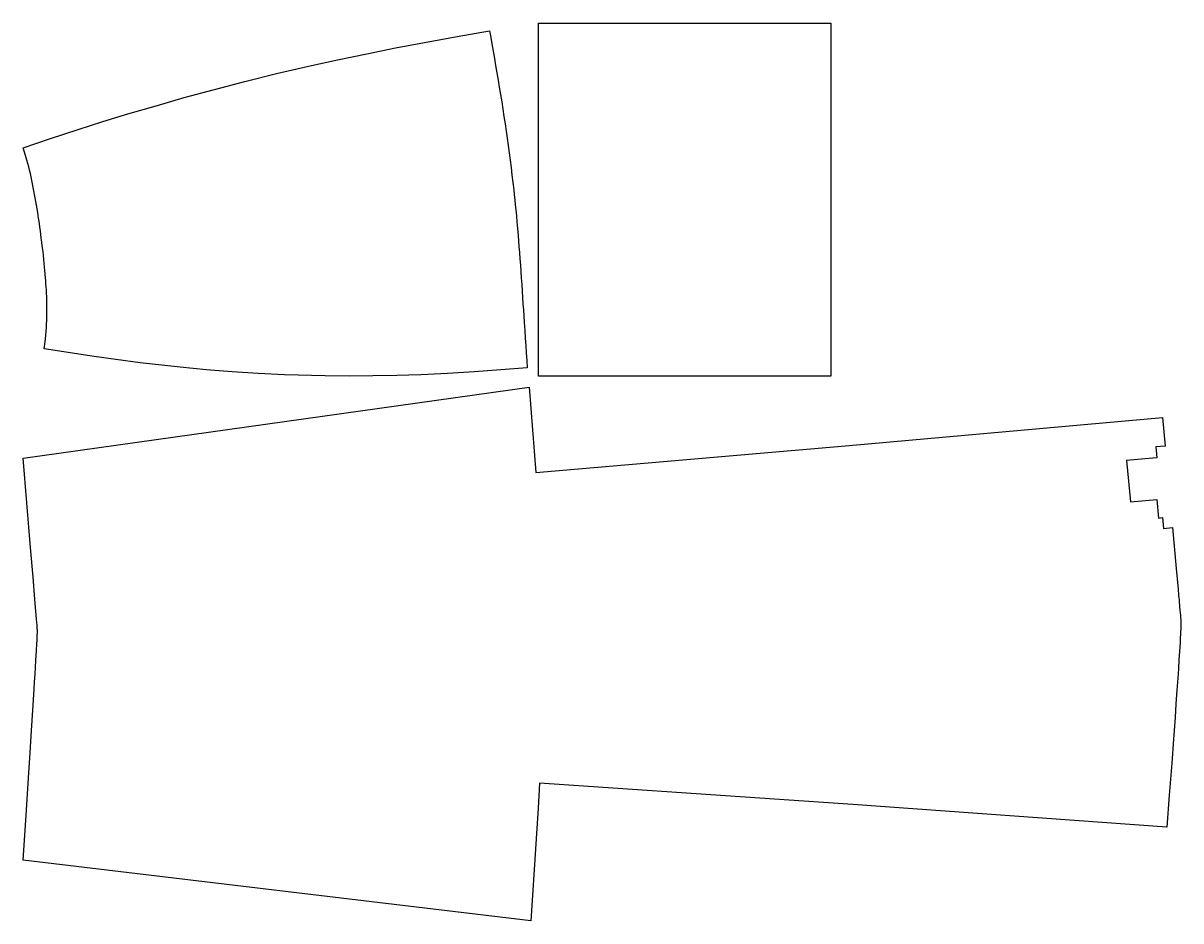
# Model space of a CAD drawing. Header units: millimetres. Extents: x 5 to 520, y 5 to 404.
import ezdxf

# ---------------------------------------------------------------- set-up
doc = ezdxf.new("R2010")
doc.units = ezdxf.units.MM
doc.layers.add('CUT', color=7, linetype='Continuous')

msp = doc.modelspace()

# ---------------------------------------------------------------- linework, layer by layer
at = {"layer": 'CUT'}
for points in [[(364.09551, 325.47817), (364.09551, 323.29827), (364.09551, 321.10924), (364.09552, 318.90481), (364.09553, 316.68013), (364.09554, 314.43172), (364.09555, 312.15373), (364.09556, 309.84955), (364.09557, 307.5187), (364.09558, 305.16071), (364.09559, 302.7759), (364.0956, 299.55627), (364.09562, 295.88405), (364.09564, 292.16603), (364.09566, 288.41355), (364.09568, 284.64362), (364.09569, 280.86964), (364.0957, 277.1052), (364.09571, 273.36426), (364.09571, 269.661), (364.09569, 266.00962), (364.09568, 262.42406), (364.09566, 258.91781), (364.09562, 255.50349), (364.09558, 252.20322), (364.09555, 249.60773), (364.09551, 247.07398), (234.09551, 247.07579), (234.09555, 249.75048), (234.09558, 252.41312), (234.09563, 256.35426), (234.09567, 261.21417), (234.09569, 266.09178), (234.09571, 270.99843), (234.0957, 275.88247), (234.09569, 280.74407), (234.09567, 285.59971), (234.09565, 289.9235), (234.09563, 293.18462), (234.09562, 296.45728), (234.0956, 299.72681), (234.09559, 302.98394), (234.09558, 305.87206), (234.09557, 308.04009), (234.09556, 310.21529), (234.09555, 312.40213), (234.09554, 314.59276), (234.09553, 316.77425), (234.09552, 318.94424), (234.09551, 321.11095), (234.09551, 323.28484), (234.09551, 325.47812), (234.09551, 327.65802), (234.09551, 329.84705), (234.0955, 332.05148), (234.0955, 334.27616), (234.0955, 336.52457), (234.0955, 338.80256), (234.0955, 341.10674), (234.09551, 343.4376), (234.09553, 345.79558), (234.09554, 348.18039), (234.09558, 351.40002), (234.09564, 355.07224), (234.09569, 358.79026), (234.09576, 362.54276), (234.09583, 366.31271), (234.09592, 370.08688), (234.096, 373.85174), (234.0961, 377.59319), (234.0962, 381.29688), (234.0963, 384.94832), (234.09641, 388.53317), (234.09651, 392.03839), (234.09661, 395.4527), (234.09671, 398.75297), (234.09679, 401.34846), (234.09689, 403.88221), (364.09689, 403.87749), (364.09672, 399.16928), (364.0966, 395.1704), (364.09651, 391.79211), (364.09641, 388.74994), (364.09629, 384.60114), (364.09616, 379.83059), (364.09603, 374.98124), (364.09592, 370.08491), (364.09581, 365.17275), (364.09572, 360.27439), (364.09564, 355.42271), (364.09558, 350.64708), (364.09553, 346.42761), (364.09551, 342.69997), (364.0955, 339.40276), (364.0955, 336.48082), (364.0955, 333.89142), (364.0955, 331.58737), (364.09551, 329.30415), (364.09551, 327.38798)], [(14.36132, 259.1685), (14.86193, 263.41657), (15.0772, 265.36503), (15.21897, 266.9092), (15.34163, 268.54137), (15.43297, 270.07669), (15.51348, 271.76248), (15.56756, 273.49583), (15.59362, 275.08769), (15.59025, 276.53972), (15.57823, 278.00376), (15.55254, 279.47419), (15.51206, 280.94396), (15.46313, 282.40734), (15.38781, 283.85798), (15.31441, 285.29014), (15.23227, 286.6966), (15.14564, 288.06961), (15.05737, 289.40216), (14.96684, 290.68485), (14.81583, 292.30622), (14.66977, 293.99451), (14.54109, 295.51523), (14.35982, 297.23186), (14.19964, 298.68066), (13.97132, 300.97469), (13.69929, 303.26325), (13.49861, 304.93644), (13.2904, 306.60879), (13.07693, 308.27919), (12.87831, 309.94906), (12.6967, 311.61738), (12.47676, 313.27413), (12.22248, 314.9206), (11.98898, 316.56422), (11.73699, 318.19658), (11.47658, 319.82056), (11.20813, 321.43351), (10.93786, 323.03828), (10.67013, 324.63332), (10.37603, 326.21581), (10.07206, 327.78913), (9.76129, 329.35329), (9.46027, 330.9119), (9.19053, 332.46711), (8.90826, 334.01296), (8.57465, 335.54116), (8.23448, 337.0627), (7.87091, 338.57257), (7.47094, 340.06953), (7.06735, 341.56198), (6.65652, 342.95321), (6.03667, 345.00946), (5, 348.44645), (17.15856, 352.58596), (29.39888, 356.59077), (40.46576, 360.1615), (51.56417, 363.5683), (64.05954, 367.219), (76.63139, 370.84874), (90.02785, 374.46517), (103.49067, 377.96014), (117.66565, 381.45969), (131.88213, 384.76576), (144.79251, 387.6078), (157.72917, 390.2843), (170.59872, 392.87435), (183.47855, 395.30476), (197.93978, 397.89455), (212.38968, 400.42206), (212.89483, 397.55205), (213.39291, 394.67917), (213.93702, 391.46722), (214.48458, 388.25373), (215.04381, 385.03817), (215.57836, 381.81768), (216.12351, 378.59899), (216.66623, 375.37488), (217.21482, 372.15173), (217.75339, 368.91973), (218.26551, 365.68448), (218.75984, 362.44638), (219.2409, 359.20607), (219.71865, 355.96061), (220.17152, 352.71172), (220.62573, 349.46027), (221.04828, 346.20272), (221.45992, 342.94376), (221.91241, 339.67978), (222.31439, 336.40958), (222.70245, 333.13778), (223.07991, 329.8667), (223.3285, 327.61353), (223.54663, 325.357), (223.78109, 323.14032), (224.02011, 320.86831), (224.25825, 318.20284), (224.50059, 315.61414), (224.73543, 312.58436), (225.00127, 309.5809), (225.17987, 307.15722), (225.39412, 304.61037), (225.60388, 301.95762), (225.81217, 299.21959), (226.03541, 296.41643), (226.24565, 293.56385), (226.44059, 290.67882), (226.64801, 287.78089), (226.84126, 284.88926), (227.03506, 282.02477), (227.21665, 279.20387), (227.39453, 276.44502), (227.58063, 273.6147), (227.76621, 270.89876), (227.99013, 267.29911), (228.20778, 263.96047), (228.42887, 260.64576), (228.64292, 257.33105), (228.86549, 254.01729), (229.0955, 250.70412), (217.30434, 249.79333), (205.4819, 248.93135), (193.62435, 248.21814), (181.72363, 247.65732), (171.1311, 247.31446), (160.52388, 247.11903), (149.87561, 247.07398), (139.22412, 247.17174), (121.24354, 247.68568), (109.54914, 248.2456), (97.86166, 248.98604), (86.33522, 249.89932), (74.82903, 250.98806), (56.96216, 253.01881), (46.2584, 254.4187), (35.58421, 255.92337), (24.94581, 257.52664)], [(511.58518, 228.69413), (512.71331, 215.94873), (508.55408, 215.561), (508.70289, 213.96806), (508.85167, 212.37506), (509.00037, 210.78205), (507.25791, 210.6192), (495.54481, 209.52616), (497.26784, 191.13231), (508.97536, 192.28082), (509.75121, 183.99398), (511.49322, 184.16159), (511.93918, 179.38235), (515.92449, 179.76999), (517.58112, 161.53884), (518.42347, 152.43896), (518.68136, 149.68202), (518.80141, 148.40637), (518.86555, 147.71651), (518.93056, 147.02265), (518.99548, 146.32075), (519.06513, 145.57104), (519.14354, 144.72168), (519.29775, 143.05891), (519.40085, 141.9296), (519.43252, 141.57363), (519.46376, 141.21743), (519.491, 140.89626), (519.51227, 140.63671), (519.5263, 140.45925), (519.53926, 140.2822), (519.55359, 140.08602), (519.56975, 139.83614), (519.59246, 139.47496), (519.60927, 139.19688), (519.6191, 139.01976), (519.62964, 138.80919), (519.64685, 138.4379), (519.65657, 138.21074), (519.66265, 138.05122), (519.66653, 137.93258), (519.67002, 137.80282), (519.67247, 137.68277), (519.67414, 137.57487), (519.67519, 137.46711), (519.67566, 137.3594), (519.67563, 137.25164), (519.67516, 137.14383), (519.67433, 137.03608), (519.67259, 136.89278), (519.66993, 136.73197), (519.6667, 136.57128), (519.66167, 136.35691), (519.65515, 136.11541), (519.64587, 135.79325), (519.62942, 135.31), (519.59741, 134.49303), (519.56796, 133.76837), (519.53112, 132.95469), (519.49193, 132.14154), (519.43516, 131.05685), (519.36867, 129.83915), (519.30013, 128.62782), (519.06051, 124.60588), (518.8332, 120.98442), (518.57237, 116.90365), (518.30394, 112.84403), (517.93871, 107.45581), (517.51616, 101.40903), (517.0847, 95.36052), (516.39342, 85.77988), (515.61469, 75.13313), (514.55422, 60.89599), (513.50457, 46.65045), (373.91604, 56.76022), (234.48442, 66.23143), (233.88925, 55.00171), (233.18026, 43.78459), (231.99789, 25.42442), (230.67724, 5), (5, 31.94486), (5.74508, 43.0907), (6.46434, 54.2367), (7.38915, 68.59655), (8.11256, 79.68829), (8.7548, 89.54525), (9.33173, 98.55144), (9.90741, 107.88624), (10.11229, 111.17029), (10.30934, 114.45483), (10.50975, 117.73858), (10.68455, 120.65748), (10.81391, 122.84657), (10.92394, 124.79284), (10.99235, 126.0905), (11.04745, 127.06355), (11.09838, 127.92809), (11.13129, 128.5769), (11.16209, 129.22584), (11.19276, 129.87496), (11.22377, 130.57579), (11.27664, 131.85781), (11.29038, 132.19989), (11.29912, 132.42793), (11.30527, 132.59899), (11.31034, 132.75109), (11.31354, 132.86517), (11.31613, 132.97929), (11.31855, 133.08071), (11.32032, 133.15673), (11.32195, 133.23273), (11.32336, 133.30877), (11.32438, 133.38485), (11.32498, 133.46098), (11.32531, 133.53724), (11.32528, 133.61373), (11.32493, 133.69041), (11.32435, 133.76821), (11.32321, 133.84705), (11.32169, 133.92573), (11.31992, 134.00411), (11.31761, 134.09092), (11.31422, 134.19805), (11.30968, 134.31715), (11.30422, 134.44947), (11.29776, 134.59241), (11.2913, 134.7231), (11.28206, 134.89731), (11.27025, 135.10646), (11.26076, 135.26467), (11.25093, 135.42277), (11.24095, 135.58074), (11.23191, 135.72251), (11.22215, 135.86428), (11.20546, 136.10203), (11.18968, 136.31974), (11.16818, 136.60984), (11.12204, 137.23496), (10.96302, 139.29182), (10.85735, 140.66316), (10.26199, 147.97368), (9.4467, 157.71975), (8.32335, 170.93446), (5, 210.62747), (229.96629, 242.07398), (232.861, 204.17337), (372.15772, 216.16781)]]:
    msp.add_lwpolyline(points, close=True, dxfattribs=at)

doc.saveas('drawing.dxf')
